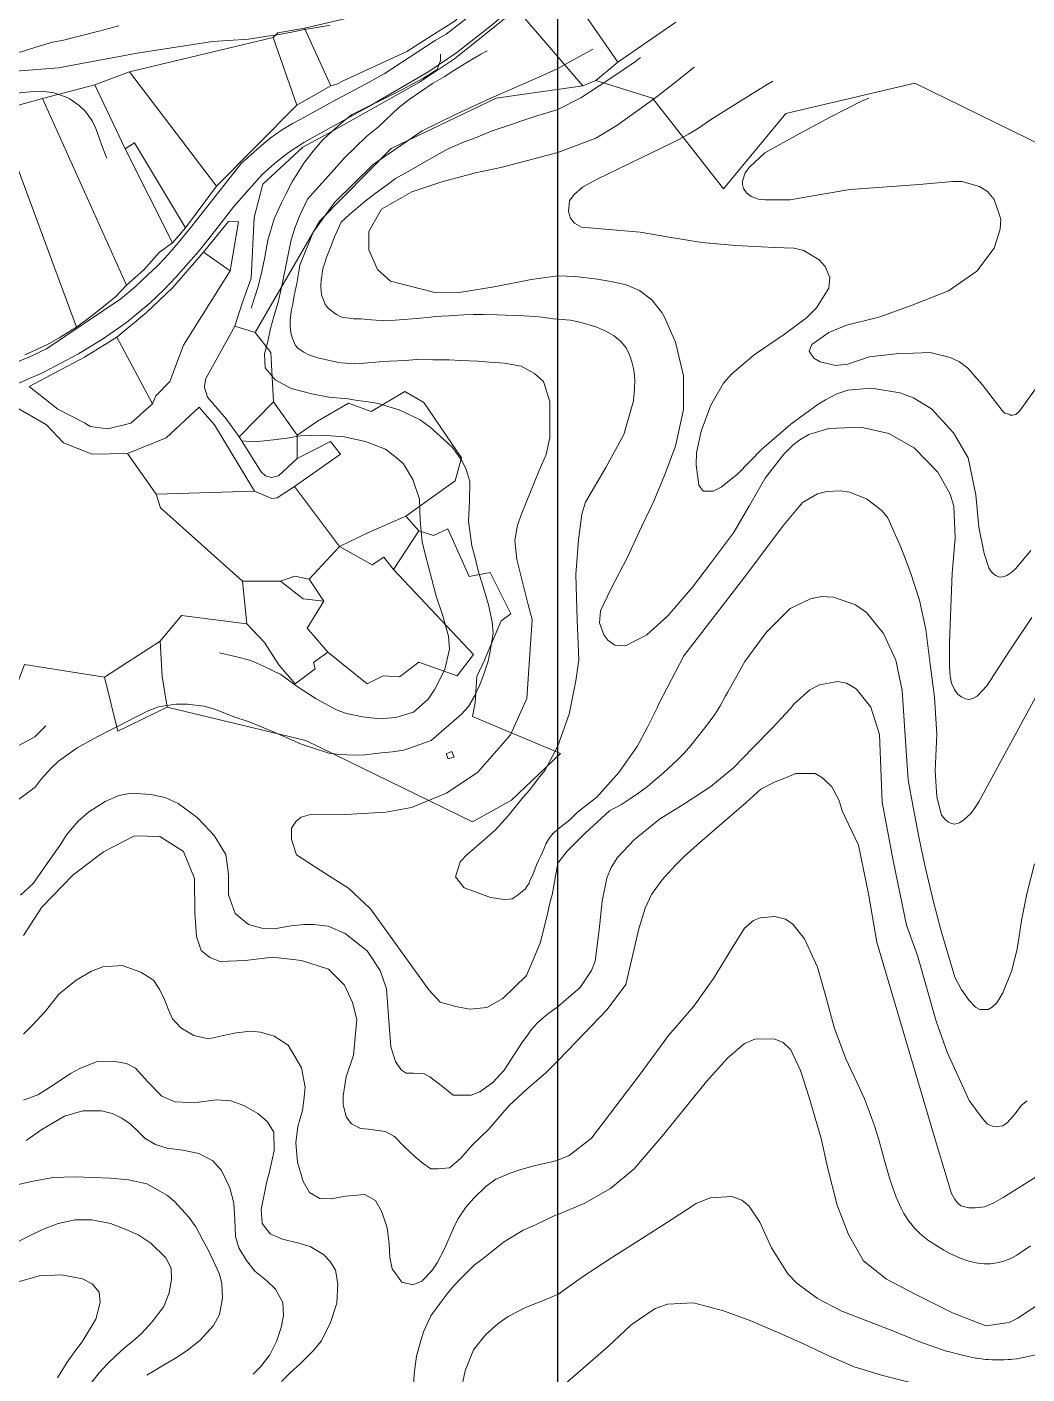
# Model space of a CAD drawing. Header units: metres. Extents: x 548946 to 557077, y 1838800 to 1845419.
# Drawn here: x 553778 to 554197, y 1839396 to 1839960 of the extents above; entities that cross this region are included whole.
import ezdxf

# ---------------------------------------------------------------- set-up
doc = ezdxf.new("R2010")
doc.units = ezdxf.units.M
doc.header["$LTSCALE"] = 28
for name, color, linetype, lineweight in [('1', 7, 'Continuous', 13), ('10', 7, 'Continuous', 13), ('2', 7, 'Continuous', 13), ('22', 7, 'Continuous', 13), ('30', 7, 'Continuous', 13), ('60', 7, 'Continuous', 25)]:
    doc.layers.add(name, color=color, linetype=linetype, lineweight=lineweight)

msp = doc.modelspace()

# ---------------------------------------------------------------- linework, layer by layer
at = {"layer": '1'}
msp.add_line((554014.65, 1839950.61), (554000, 1839942.53), dxfattribs=at)
for points in [[(553710.44, 1839964.27), (553718.4, 1839959.29), (553726.45, 1839955.88), (553732.13, 1839953.91), (553738.58, 1839952.02), (553743.95, 1839950.53), (553749.29, 1839949.3), (553755.65, 1839948.18), (553762.91, 1839947.28), (553769.84, 1839948.05), (553775.16, 1839949.41), (553782.7, 1839951.8), (553788.24, 1839953.45), (553792.32, 1839954.16), (553799.4, 1839955.99), (553807.63, 1839958.06), (553815.97, 1839960.28)], [(553970.41, 1839949.86), (553967.74, 1839948.51), (553961.88, 1839945.01), (553956.39, 1839941.67), (553952.39, 1839939.02), (553947.51, 1839936.14), (553942.54, 1839932.86), (553937.71, 1839929.47), (553933.28, 1839925.99), (553927.85, 1839920.97), (553924.79, 1839918.03), (553920.02, 1839914.13), (553915.08, 1839909.42), (553910.62, 1839905.03), (553905.19, 1839898.84), (553899.96, 1839893.19), (553895.1, 1839887.71), (553891.72, 1839880.58), (553889.89, 1839875.95), (553888.26, 1839870.7), (553887.17, 1839865.25), (553885.91, 1839859), (553884.01, 1839850.2), (553882.81, 1839844.61), (553881, 1839838.56), (553879.6, 1839833.59), (553878.51, 1839828.14), (553877.13, 1839822.92), (553877.39, 1839817.09), (553881.58, 1839812.09), (553888.23, 1839808.4), (553896.93, 1839806.11), (553904.1, 1839804.82), (553911.98, 1839804.12), (553916.09, 1839803.41), (553920.57, 1839802.86), (553924.68, 1839802.14), (553933.56, 1839799.48), (553942.35, 1839795.24), (553946.46, 1839792.18), (553952.22, 1839787.1), (553955.84, 1839783.72), (553959.83, 1839778.18), (553961.54, 1839774.47), (553963.14, 1839769.44), (553962.99, 1839761.36), (553962.49, 1839752.85), (553964.02, 1839742.49), (553965.36, 1839737.43), (553966.61, 1839731.98), (553969.23, 1839723.55), (553970.91, 1839717.76), (553972.47, 1839710.64), (553972.87, 1839705.88), (553971.81, 1839699), (553970.77, 1839694.2), (553968.74, 1839687.86), (553967.22, 1839683.93), (553965.11, 1839679.53), (553962.59, 1839675.22), (553959.56, 1839672.03), (553946.87, 1839660.88), (553935.48, 1839656.89), (553930.73, 1839656.24), (553926.11, 1839655.73), (553919.17, 1839654.96), (553914.77, 1839654.74), (553908.49, 1839655.09), (553904.01, 1839655.63), (553897.13, 1839657.87), (553892.14, 1839659.53), (553884.89, 1839662.76), (553880.38, 1839664.74), (553874.1, 1839667.43), (553870.16, 1839668.94), (553864.22, 1839670.89), (553856.2, 1839674.04), (553851.64, 1839675.36), (553844.79, 1839676.16), (553839.85, 1839676.14), (553832.68, 1839675.09), (553828.57, 1839673.47), (553822.4, 1839670.45), (553816.25, 1839667.17), (553812.68, 1839665.35), (553807.26, 1839662.67), (553798.54, 1839657.94), (553790.71, 1839652.26), (553787.66, 1839649.32), (553783.48, 1839644.7), (553780.92, 1839641.44), (553772.89, 1839635.4)], [(554034.67, 1839947.04), (554032.61, 1839945.45), (554020.94, 1839937.52), (554009.68, 1839930.22), (554000, 1839925.22)], [(554000, 1839942.53), (553993.23, 1839939.35), (553971.88, 1839930.1), (553957.64, 1839923.41), (553943.1, 1839916.33), (553922.64, 1839902.25), (553906.43, 1839886.35), (553897.41, 1839873.89), (553891.77, 1839859.7), (553891.8, 1839859.12), (553890.68, 1839852.39), (553890.01, 1839849.85), (553889.42, 1839846.55), (553889.07, 1839844.62), (553888.78, 1839842.97), (553888.36, 1839841.59), (553888.13, 1839839.39), (553887.83, 1839836.89), (553887.79, 1839834.7), (553888.12, 1839831.7), (553888.85, 1839829.4), (553890.03, 1839826.4), (553891.22, 1839825.11), (553893.57, 1839823.57), (553895.59, 1839822.46), (553899.43, 1839821.27), (553902.45, 1839820.56), (553907.41, 1839819.49), (553909.24, 1839819.22), (553914.89, 1839818.8), (553918.85, 1839819.05), (553925.06, 1839819.54), (553929.39, 1839819.83), (553936, 1839820.18), (553940.71, 1839820.51), (553947.65, 1839820.42), (553954.48, 1839820.41), (553959.36, 1839820.1), (553966.5, 1839819.84), (553971.19, 1839819.5), (553977.61, 1839818.98), (553984.6, 1839817.73), (553990.25, 1839814.72), (553994.02, 1839811.32), (553996.65, 1839803.03), (553996.65, 1839796.24), (553996.65, 1839787.95), (553995.15, 1839780.78), (553992.13, 1839774), (553984.86, 1839756.14), (553983.05, 1839751.15), (553981.91, 1839744.79), (553982.88, 1839736.79), (553987.46, 1839718.33), (553989.28, 1839711.58), (553986.96, 1839678.55), (553980.19, 1839663.35), (553966.42, 1839647.72), (553953.31, 1839638.86), (553938.65, 1839632.83), (553927.94, 1839630.93), (553913.58, 1839630.04), (553896.33, 1839629.89), (553892.44, 1839628.78), (553890.4, 1839627.19), (553888.36, 1839624.24), (553888.36, 1839619.47), (553890.45, 1839613.02), (553902.79, 1839605.05), (553912.27, 1839599.06), (553921.51, 1839590.39), (553929.02, 1839579.95), (553945.91, 1839556.46), (553950.71, 1839551.32), (553957.75, 1839549.4), (553963.19, 1839548.43), (553970.23, 1839549.08), (553976.95, 1839552.93), (553986.87, 1839562.56), (553992.63, 1839576.03), (553995.71, 1839588.16), (553996.36, 1839591.75), (553997.11, 1839594.39), (553997.57, 1839596.24), (554000, 1839609.56)], [(554000, 1839907.32), (554015.86, 1839913.31), (554024.73, 1839918.65), (554041.58, 1839930.8), (554050.67, 1839937.8), (554057.11, 1839943.04)], [(553810.99, 1839904.89), (553810.43, 1839906.24), (553808.95, 1839910.18), (553807.97, 1839913.04), (553806.44, 1839917.35), (553804.85, 1839920.52), (553802.03, 1839924.5), (553799.37, 1839926.98), (553795.22, 1839929.96), (553793.63, 1839930.55), (553788.77, 1839932.21), (553783.72, 1839932.99), (553780.2, 1839932.89), (553774.54, 1839932.26), (553770.43, 1839931.43)], [(554130.38, 1839929.98), (554127.27, 1839928.77), (554114.16, 1839922.09), (554100.82, 1839914.91), (554086.7, 1839907.18), (554080.36, 1839901.13), (554078.52, 1839898.78), (554077.34, 1839895.24), (554077.34, 1839893.89), (554077.84, 1839892.21), (554079.02, 1839890.35), (554081.04, 1839888.84), (554084.06, 1839887.66), (554086.92, 1839887.49), (554097.3, 1839887.39), (554110.06, 1839889.63), (554122.55, 1839891.76), (554134.06, 1839892.65), (554151.42, 1839893.91), (554165.59, 1839895.19), (554169.25, 1839895.12), (554176.76, 1839893.03), (554180.01, 1839890.88), (554182.83, 1839887.59), (554185.59, 1839879.33), (554185.43, 1839875.16), (554182.8, 1839867.23), (554175.54, 1839857.55), (554163.72, 1839849.32), (554147.75, 1839843.07), (554134.52, 1839838.34), (554120.95, 1839834.9), (554113.54, 1839831.86), (554106.43, 1839826.78), (554105.3, 1839823.98), (554107.25, 1839821.12), (554109.94, 1839819.58), (554116.54, 1839817.98), (554121.57, 1839818.55), (554130.41, 1839821.73), (554141.74, 1839822.94), (554155.99, 1839823.48), (554164.45, 1839821.41), (554168.31, 1839819.51), (554171.85, 1839816.96), (554177.78, 1839810.07), (554186.19, 1839799.25), (554187.37, 1839798.07), (554188.94, 1839797.68)], [(554000, 1839837.52), (553998.05, 1839837.65), (553993.42, 1839838.28), (553990.44, 1839838.62), (553985.86, 1839838.87), (553982.9, 1839839.02), (553978.04, 1839839.15), (553974.52, 1839839.24), (553968.71, 1839839.45), (553964.54, 1839839.37), (553960.56, 1839839.31), (553954.25, 1839838.9), (553948.49, 1839838.55), (553946.62, 1839838.34), (553940.89, 1839837.8), (553937.14, 1839837.39), (553931.86, 1839837), (553926.84, 1839836.92), (553923.88, 1839837.07), (553919.97, 1839837.3), (553917.65, 1839837.61), (553914.42, 1839837.64), (553912.69, 1839837.83), (553910.19, 1839838.12), (553909.11, 1839838.47), (553907.3, 1839839.41), (553906.28, 1839840.06), (553905.13, 1839840.98), (553903.88, 1839841.98), (553902.47, 1839843.63), (553901.91, 1839845.27), (553901.12, 1839847.27), (553900.85, 1839848.86), (553900.66, 1839851.4), (553900.85, 1839853.98), (553901.06, 1839855.53), (553901.39, 1839857.65), (553901.71, 1839859.11), (553902.5, 1839861.38), (553902.9, 1839862.94), (553904.01, 1839865.82), (553904.99, 1839868.11), (553905.57, 1839869.69), (553906.47, 1839871.88), (553909.14, 1839878.14), (553912.82, 1839881.47), (553919.14, 1839886.72), (553923.45, 1839890.05), (553928.51, 1839893.73), (553932, 1839896.33), (553938.48, 1839900.03), (553945.82, 1839904.22), (553953.79, 1839908.61), (553960.73, 1839911.72), (553964.73, 1839913.2), (553972.44, 1839916.39), (553980.61, 1839918.98), (553984.87, 1839920.49), (553991.64, 1839922.79), (553995.92, 1839924.04), (554000, 1839925.22)], [(554000, 1839855.55), (553988.78, 1839854.09), (553973.27, 1839850.96), (553959.42, 1839848.71), (553948.51, 1839848.56), (553929.86, 1839853.32), (553924.42, 1839858.31), (553920.8, 1839866.48), (553920.8, 1839874.2), (553926.12, 1839883.6), (553938.88, 1839890.84), (553951.45, 1839895.05), (553965.5, 1839898.73), (553976.17, 1839900.97), (553987.82, 1839904.03), (554000, 1839907.32)], [(554000, 1839855.55), (554007.22, 1839855.33), (554016.6, 1839854.18), (554022.23, 1839853.25), (554028.69, 1839851.79), (554034.21, 1839849.49), (554039.32, 1839845.53), (554043.59, 1839840.31), (554044.71, 1839838.28), (554049.33, 1839827.84), (554052.66, 1839813.71), (554052.63, 1839799.57), (554049.26, 1839784.23), (554044.86, 1839772.42), (554040.2, 1839761.15), (554035.12, 1839750.39), (554029.21, 1839737.76), (554022.34, 1839724.56), (554017.84, 1839715.27), (554017.45, 1839710.27), (554019.27, 1839705.16), (554020.88, 1839703.01), (554023.92, 1839700.87), (554028.3, 1839700.61), (554037.29, 1839705.15), (554046.05, 1839713.14), (554056.42, 1839725.23), (554064.44, 1839735.65), (554073.65, 1839747.99), (554080.26, 1839759.39), (554086.86, 1839770.78), (554094.64, 1839780.9), (554098.53, 1839784.7), (554101.36, 1839786.97), (554105.15, 1839789.11), (554113.57, 1839791.69), (554126.98, 1839792.23), (554138.69, 1839789.59), (554149.37, 1839783.56), (554159.28, 1839773.42), (554164.47, 1839764.14), (554166, 1839759.1), (554166.54, 1839745.68), (554165.26, 1839731.04), (554164.09, 1839702.08), (554164.09, 1839692.23), (554164.46, 1839687.85), (554165, 1839684.93), (554166.28, 1839682.38), (554167.55, 1839680.55), (554169.01, 1839679.27), (554170.83, 1839678.36), (554172.28, 1839678.18), (554173.92, 1839678.54), (554175.74, 1839679.46), (554179.75, 1839683.84), (554189.24, 1839698.54), (554198.61, 1839712.42)], [(554000, 1839658.74), (554004.8, 1839671.99), (554007.51, 1839685.96), (554008.76, 1839694.72), (554008.09, 1839711.37), (554007.47, 1839730.42), (554008.6, 1839745.05), (554010.11, 1839755.72), (554011.59, 1839760.8), (554020.11, 1839775.35), (554027.6, 1839789.18), (554031.65, 1839803.2), (554032.03, 1839806.66), (554032.19, 1839808.45), (554032.2, 1839812), (554031.93, 1839815.15), (554031.68, 1839816.73), (554031.17, 1839819.08), (554030.47, 1839821.36), (554030.05, 1839822.46), (554029.03, 1839824.56), (554028.43, 1839825.55), (554027.42, 1839826.94), (554026.21, 1839828.27), (554025.32, 1839829.09), (554023.39, 1839830.57), (554022.35, 1839831.23), (554020.17, 1839832.42), (554017.87, 1839833.46), (554016.3, 1839834.07), (554013.13, 1839835.14), (554009.68, 1839836.11), (554007.96, 1839836.51), (554005.34, 1839837), (554000, 1839837.52)], [(554188.94, 1839797.68), (554189.72, 1839797.29), (554190.7, 1839797.29), (554191.88, 1839797.48), (554193.05, 1839798.47), (554193.84, 1839799.45), (554200.12, 1839808.23)], [(554205.53, 1839688.79), (554176.62, 1839635.5), (554174.86, 1839632.85), (554173.09, 1839630.38), (554170.1, 1839627.73), (554168.34, 1839626.49), (554166.4, 1839625.96), (554164.99, 1839626.14), (554163.76, 1839626.67), (554162.35, 1839627.9), (554160.77, 1839629.67), (554159.88, 1839632.85), (554158.83, 1839637.44), (554158.48, 1839641.68), (554158.12, 1839648.21), (554158.88, 1839663.66), (554157.85, 1839679.03), (554155.96, 1839692.99), (554154.22, 1839707.45), (554151.61, 1839719.7), (554147.8, 1839731.26), (554145.48, 1839737.56), (554143.8, 1839741.95), (554138.29, 1839754.24), (554135.76, 1839757.33), (554129.31, 1839762.2), (554122.16, 1839764.92), (554118.39, 1839765.51), (554112.76, 1839765.31), (554108.8, 1839764.31), (554102.54, 1839760.63), (554094.2, 1839750.62), (554079.2, 1839730.59), (554052.74, 1839696.39), (554042.32, 1839676.37), (554041.59, 1839674.7), (554037.63, 1839666.57), (554033.25, 1839658.43), (554025.54, 1839647.59), (554016.37, 1839637.16), (554008.25, 1839630.9), (554005.06, 1839627.78), (554000, 1839623.85)], [(554199.8, 1839609.28), (554196.6, 1839596.67), (554194.37, 1839585.48), (554193.23, 1839577.96), (554192.49, 1839573.67), (554190.19, 1839564.57), (554186.46, 1839555.19), (554183.97, 1839551.07), (554182, 1839549.28), (554180.4, 1839548.21), (554176.83, 1839548.21), (554175.04, 1839549.28), (554172.37, 1839551.97), (554168.98, 1839556.8), (554166.3, 1839561.81), (554160.45, 1839581.65), (554157.48, 1839593.3), (554153.9, 1839607.97), (554151.37, 1839619.95), (554148.89, 1839633.06), (554146.79, 1839644.52), (554146.02, 1839656.6), (554144.28, 1839681.83), (554141.65, 1839694.59), (554136.41, 1839705.84), (554129.3, 1839714.54), (554124.79, 1839717.84), (554115.48, 1839721.06), (554110.55, 1839721.21), (554105.89, 1839720.36), (554097.35, 1839716.2), (554087.26, 1839706.16), (554078.35, 1839693.98), (554071.04, 1839681.02), (554070.25, 1839679.61), (554067.89, 1839675.17), (554065.75, 1839671.85), (554064.21, 1839669.7), (554060.99, 1839665.49), (554055.74, 1839658.86), (554052.96, 1839655.68), (554050.17, 1839652.83), (554044.28, 1839647.41), (554039.81, 1839643.57), (554037.53, 1839641.72), (554034, 1839639.07), (554030.87, 1839636.95), (554026.69, 1839634.13), (554021.66, 1839631.52), (554011.45, 1839622.13), (554003.95, 1839614.63), (554000, 1839609.56)], [(554000, 1839549.4), (554000.47, 1839549.73), (554009.39, 1839557.46), (554014.14, 1839564.55), (554015.68, 1839568.5), (554017.35, 1839581.68), (554018.51, 1839593.58), (554020.52, 1839603.26), (554022.35, 1839607.77), (554025.03, 1839611.98), (554031.99, 1839619.37), (554042.62, 1839627.95), (554053.19, 1839634.52), (554064.18, 1839641.62), (554073.73, 1839649.7), (554081.72, 1839657.93), (554089.94, 1839666.19), (554097.39, 1839674.23), (554098.83, 1839676.16), (554105.54, 1839682.19), (554109.65, 1839684.25), (554117.27, 1839685.6), (554120.95, 1839684.94), (554125.04, 1839682.64), (554131.1, 1839674.89), (554134.83, 1839663.42), (554135.94, 1839635.15), (554140.59, 1839610.65), (554146.06, 1839583.58), (554150.71, 1839570.85), (554154.56, 1839557.6), (554158.52, 1839543.38), (554163.12, 1839530.43), (554172.37, 1839510.1), (554177.9, 1839502.58), (554180.04, 1839500.26), (554182.18, 1839499.36), (554184.14, 1839499.18), (554186.46, 1839499.54), (554188.43, 1839500.97), (554190.21, 1839502.94), (554191.64, 1839504.55), (554194.36, 1839508.2), (554196.65, 1839510.03)], [(554000, 1839623.85), (553999.48, 1839623.29), (553998.08, 1839622.19), (553996.5, 1839620.21), (553994.98, 1839617.67), (553994.08, 1839615.48), (553992.87, 1839612.69), (553992.01, 1839610.98), (553991.11, 1839608.8), (553990.43, 1839607.3), (553989.92, 1839605.82), (553989.32, 1839604.42), (553988.38, 1839602.61), (553987.96, 1839601.24), (553986.98, 1839599.8), (553986.25, 1839598.67), (553984.33, 1839597.13), (553982.94, 1839596.03), (553980.91, 1839594.57), (553979.6, 1839594.43), (553977.52, 1839594.39), (553975.6, 1839594.56), (553973.85, 1839594.93), (553971.83, 1839595.18), (553964.7, 1839597.83), (553960.69, 1839599.19), (553957.18, 1839603.88), (553959.1, 1839610.07), (553962.01, 1839613.12), (553969.13, 1839619.37), (553973.76, 1839623.39), (553979.22, 1839629.32), (553985.51, 1839637.17), (553988.28, 1839640.33), (553991.91, 1839645.16), (553994.54, 1839648.44), (553997.89, 1839654.66), (554000, 1839658.74)], [(553774.78, 1839596.14), (553780.21, 1839601.16), (553783.02, 1839605.24), (553787.3, 1839611.18), (553791.68, 1839617.51), (553794.11, 1839621.42), (553798.94, 1839627.16), (553803.34, 1839630.89), (553810.26, 1839635.43), (553815.97, 1839637.88), (553821.19, 1839638.84), (553829.44, 1839638.32), (553835.44, 1839637.03), (553840.92, 1839634.51), (553848.85, 1839628.62), (553851.79, 1839625.56), (553855.92, 1839621.08), (553860.83, 1839613.16), (553861.99, 1839604.97), (553862.04, 1839596.26), (553864.71, 1839588.49), (553870.42, 1839583.92), (553875.93, 1839582.31), (553881.15, 1839582.11), (553888.18, 1839583.27), (553893.58, 1839583.87), (553897.6, 1839583.92), (553903.8, 1839583.17), (553910.9, 1839580.05), (553920.15, 1839572.88), (553925.48, 1839564.62), (553928.15, 1839556.85), (553929.47, 1839539.94), (553929.99, 1839532.6), (553931.95, 1839526.44), (553934.3, 1839522.91), (553936.39, 1839521.6), (553939.52, 1839521.6), (553943.96, 1839521.34), (553946.31, 1839520.03), (553951.67, 1839515.97), (553956.11, 1839512.43), (553958.59, 1839512.3), (553961.33, 1839512.3), (553963.68, 1839512.43), (553967.34, 1839513.74), (553972.7, 1839517.67), (553977.53, 1839522.78), (553985.23, 1839534.76), (553987.37, 1839537.66), (553988.86, 1839539.72), (553991.4, 1839542.47), (553993.03, 1839544.07), (553995.72, 1839546.36), (553997.74, 1839547.82), (554000, 1839549.4)], [(554131.48, 1839503.05), (554128.45, 1839510.77), (554127.4, 1839513.26), (554126.28, 1839515.68), (554120.68, 1839527.53), (554115.78, 1839540.73), (554112.55, 1839552.7), (554108.84, 1839565.96), (554103.3, 1839577.89), (554098.5, 1839583.94), (554095.36, 1839586.04), (554090.93, 1839587.25), (554084.73, 1839586.67), (554081.96, 1839585.48), (554078.28, 1839582.35), (554072.96, 1839573.78), (554065.25, 1839561.3), (554057.02, 1839549.62), (554046.41, 1839537.32), (554034.13, 1839520.66), (554014.15, 1839494.42), (554004.79, 1839487.13), (554000, 1839485.18)], [(554000, 1839485.18), (553997.52, 1839484.38), (553990.53, 1839482.96), (553984.1, 1839481.08), (553979.96, 1839479.71), (553973.99, 1839477.23), (553969.9, 1839474.18), (553964.73, 1839469.19), (553961.61, 1839465.6), (553958.15, 1839460.4), (553956.12, 1839456.41), (553952.6, 1839448.22), (553949.37, 1839442.14), (553947.14, 1839438.77), (553942.94, 1839434.41), (553939.2, 1839432.95), (553934.66, 1839434.02), (553930.52, 1839439.67), (553929.62, 1839444.38), (553929.36, 1839450.21), (553928.51, 1839456.75), (553926.21, 1839463.52), (553923.61, 1839468.17), (553919.16, 1839470.81), (553911.05, 1839470.04), (553905.06, 1839468.99), (553900.23, 1839469.11), (553895.92, 1839471.63), (553893.21, 1839476.14), (553890.88, 1839484.34), (553890.26, 1839492.33), (553891.07, 1839499.18), (553892.93, 1839505.89), (553893.62, 1839510.26), (553894.05, 1839515.77), (553892.52, 1839523.79), (553887.05, 1839533.34), (553881.17, 1839537.11), (553875.4, 1839538.69), (553871.32, 1839539.15), (553865.15, 1839538.47), (553861.21, 1839537.64), (553853.59, 1839536.02), (553847.45, 1839537.43), (553842.03, 1839540.6), (553838.49, 1839544.38), (553836.78, 1839548.09), (553835.13, 1839552.46), (553833.25, 1839556.54), (553830.6, 1839560.54), (553825.29, 1839563.86), (553817.44, 1839566.64), (553809.3, 1839566.13), (553804.56, 1839564.31), (553798.08, 1839560.6), (553790.93, 1839554.61), (553785.33, 1839547.62), (553779.76, 1839541.55), (553776.13, 1839537.9)], [(554000, 1839462.41), (554011.09, 1839467.04), (554022.12, 1839473.29), (554032.05, 1839481.51), (554043.7, 1839495.25), (554052.82, 1839506.41), (554062.31, 1839518.03), (554071.15, 1839527.8), (554078.27, 1839533.96), (554082.52, 1839535.88), (554090.71, 1839536.03), (554094.37, 1839534.47), (554097.59, 1839531.34), (554101.65, 1839522.74), (554105.34, 1839511.35), (554110.31, 1839494.21), (554112.95, 1839482.15), (554117.12, 1839466.33), (554121.86, 1839453.94), (554128.11, 1839443.03), (554137.76, 1839435.29), (554149.98, 1839428.87), (554165.33, 1839421.11), (554179.4, 1839415.74), (554189.16, 1839417.19), (554192.45, 1839418.76), (554205.62, 1839427.42)], [(553884.23, 1839392.44), (553887.85, 1839396.09), (553892.11, 1839399.94), (553897.63, 1839405.36), (553900.83, 1839409.35), (553904.58, 1839416.66), (553907.41, 1839425.16), (553907.82, 1839433.27), (553906.8, 1839439.01), (553904.57, 1839442.67), (553901.78, 1839445.61), (553896.21, 1839448.9), (553891.5, 1839450.33), (553884.68, 1839452.05), (553879.49, 1839454.34), (553876.15, 1839458.66), (553875.64, 1839464.45), (553878, 1839476.16), (553879.11, 1839480.18), (553881.12, 1839489.12), (553881.04, 1839496.91), (553878.36, 1839501.17), (553874.34, 1839504.63), (553868.38, 1839508), (553862.95, 1839510), (553856.93, 1839510.38), (553849.62, 1839509.45), (553845.48, 1839509.25), (553839.46, 1839509.63), (553834, 1839511.89), (553828.13, 1839518), (553823.08, 1839523.69), (553819.23, 1839525.61), (553813.52, 1839526.67), (553806.67, 1839526.3), (553799.93, 1839523.74), (553795.75, 1839521.46), (553788.5, 1839516.5), (553782.04, 1839512.54), (553776.04, 1839510.32)], [(553777.25, 1839493.41), (553783.77, 1839498.03), (553793.31, 1839503.5), (553800.99, 1839505.78), (553808.79, 1839505.86), (553813.21, 1839504.66), (553817.32, 1839502.77), (553820.86, 1839500.17), (553824.2, 1839497.02), (553827.11, 1839494.22), (553831.42, 1839491.7), (553836.27, 1839490.16), (553842.86, 1839489.32), (553849.51, 1839487.98), (553855.45, 1839484.86), (553859.01, 1839480.83), (553862.55, 1839473.54), (553864.17, 1839467.09), (553864.68, 1839460.12), (553864.93, 1839453.13), (553866.35, 1839448.47), (553869.54, 1839443.1), (553873.02, 1839438.67), (553877.87, 1839434.78), (553881.66, 1839431.04), (553884.74, 1839425.53), (553885.08, 1839420.1), (553884.08, 1839415.05), (553882.13, 1839409.11), (553879.35, 1839403.6), (553875.35, 1839398.61), (553872.32, 1839395.42)], [(554198.09, 1839449.25), (554192.3, 1839445.27), (554192.11, 1839445.16), (554189.87, 1839444), (554188.7, 1839443.5), (554186.9, 1839442.84), (554184.13, 1839442.11), (554181.31, 1839441.72), (554179.89, 1839441.66), (554178.61, 1839441.69), (554176.05, 1839441.97), (554173.53, 1839442.51), (554171.87, 1839442.98), (554168.62, 1839444.12), (554165.49, 1839445.45), (554163.96, 1839446.19), (554161.72, 1839447.4), (554158.45, 1839449.5), (554155.71, 1839451.22), (554155.51, 1839451.36), (554152.74, 1839453.51), (554151.43, 1839454.68), (554149.57, 1839456.55), (554147.86, 1839458.55), (554147.07, 1839459.59), (554145.02, 1839462.8), (554143.83, 1839465.05), (554141.78, 1839469.7), (554140.21, 1839473.92), (554139.26, 1839476.77), (554137.54, 1839482.51), (554134.5, 1839493.62), (554132.83, 1839499.13), (554131.48, 1839503.05)], [(553827.75, 1839395.06), (553835.44, 1839399.68), (553839.84, 1839402.24), (553844.69, 1839405.38), (553849.95, 1839409.6), (553855.64, 1839415.82), (553858.24, 1839420.53), (553859.45, 1839427.29), (553859.17, 1839433.38), (553858.2, 1839437.43), (553855.49, 1839443.11), (553853.44, 1839447.57), (553851.33, 1839451.37), (553848.23, 1839457.14), (553845.43, 1839461.25), (553839.53, 1839467.63), (553836.36, 1839470.4), (553827.77, 1839475.18), (553820.04, 1839476.93), (553812.56, 1839477.53), (553805.36, 1839477.91), (553797.4, 1839478.2), (553788.46, 1839477.87), (553779.41, 1839476.22), (553770.41, 1839474.06)], [(554172.02, 1839402.82), (554170.84, 1839403.1), (554170.05, 1839403.29), (554168.47, 1839403.72), (554162.98, 1839405.1), (554162.73, 1839405.17), (554151.28, 1839409.12), (554140.43, 1839413.58), (554118.98, 1839421.89), (554108.79, 1839427.12), (554100.09, 1839433.64), (554096.36, 1839437.58), (554089.6, 1839448.46), (554084.61, 1839459.19), (554080.09, 1839465.99), (554077.04, 1839468.43), (554072.93, 1839469.88), (554063.83, 1839469.37), (554057.98, 1839467.02), (554047.52, 1839460.11), (554033.89, 1839451.49), (554022.96, 1839444.51), (554010.73, 1839436.54), (554000, 1839428.81)], [(554000, 1839462.41), (553999.07, 1839462.05), (553990.67, 1839458), (553985.45, 1839455.87), (553977.16, 1839450.79), (553968.67, 1839444), (553964.96, 1839441.12), (553959.44, 1839435.7), (553956.3, 1839432.37), (553953.67, 1839429.09), (553951.04, 1839425.81), (553946.75, 1839419.87), (553943.8, 1839413.56), (553942.54, 1839409.65), (553940.8, 1839403.09), (553939.79, 1839395.69), (553939.58, 1839390.47)], [(553772.89, 1839433.89), (553782.85, 1839436.68), (553792.05, 1839437.04), (553800.81, 1839435.4), (553804.81, 1839433.37), (553807.8, 1839429.8), (553808.14, 1839425.54), (553806.45, 1839418.47), (553800.73, 1839408.99), (553797.87, 1839405.43), (553794.38, 1839400.49), (553790.29, 1839393.93)], [(553959.57, 1839389.68), (553961.12, 1839396.87), (553964.7, 1839405.72), (553969.84, 1839412.14), (553974.93, 1839416.73), (553979.16, 1839419.67), (553986.41, 1839423.46), (553995.64, 1839427.08), (553999.49, 1839428.67), (554000, 1839428.81)], [(554198.93, 1839386.26), (554186.89, 1839386.81), (554172.23, 1839388.28), (554155.96, 1839390.7), (554151.77, 1839391.36), (554147.19, 1839392.16), (554135.65, 1839395.01), (554124.21, 1839398.62), (554113.51, 1839403.15), (554102.65, 1839408.31), (554091.62, 1839413.27), (554080.92, 1839417.8), (554069.42, 1839421.96), (554056.79, 1839425.35), (554045.91, 1839424.76), (554040.77, 1839423.02), (554030.76, 1839416.21), (554021.09, 1839407.1), (554000, 1839388.75)], [(554201.07, 1839403.73), (554192.38, 1839401.87), (554192.18, 1839401.85), (554190.65, 1839401.71), (554189.89, 1839401.65), (554188.74, 1839401.57), (554187.01, 1839401.49), (554185.28, 1839401.45), (554184.42, 1839401.44), (554183.27, 1839401.45), (554182.69, 1839401.47), (554181.83, 1839401.5), (554180.54, 1839401.57), (554179.19, 1839401.68), (554178.29, 1839401.77), (554177.69, 1839401.84), (554176.49, 1839402), (554175.59, 1839402.13), (554175, 1839402.23), (554173.81, 1839402.45), (554173.21, 1839402.57), (554172.02, 1839402.82)]]:
    msp.add_lwpolyline(points, dxfattribs=at)
at = {"layer": '10'}
for p, q in [((553999.8, 1839981.87), (554025.2, 1839945.06)), ((553982.79, 1839967.34), (554010.41, 1839935.19)), ((553904.82, 1839935.23), (553893.87, 1839959.32)), ((554025.2, 1839945.06), (554049.43, 1839961.92)), ((553820.5, 1839941.02), (553880.71, 1839955.43)), ((553880.71, 1839955.43), (553890.66, 1839927.1)), ((553820.5, 1839941.02), (553805.93, 1839935.56)), ((553820.5, 1839941.02), (553856.89, 1839893.18)), ((553805.93, 1839935.56), (553784.05, 1839929.96)), ((553818.65, 1839908.8), (553805.93, 1839935.56)), ((553890.66, 1839927.1), (553904.82, 1839935.23)), ((553784.05, 1839929.96), (553764.8, 1839924.57)), ((553784.05, 1839929.96), (553819.24, 1839851.69)), ((553798.23, 1839834.1), (553764.8, 1839924.57)), ((553856.89, 1839893.18), (553890.66, 1839927.1)), ((553838.57, 1839869.4), (553818.65, 1839908.8)), ((553856.89, 1839893.18), (553843.9, 1839875.77)), ((553851.47, 1839865.57), (553861.95, 1839878.3)), ((553838.57, 1839869.4), (553843.9, 1839875.77)), ((553851.47, 1839865.57), (553862.72, 1839857.77)), ((553864.66, 1839834.48), (553873.16, 1839831.9)), ((553815.24, 1839829.89), (553830.12, 1839802.03)), ((553866.42, 1839788.15), (553880.87, 1839802.76)), ((553880.87, 1839802.76), (553890.7, 1839788.83)), ((553890.79, 1839779.15), (553890.7, 1839788.83)), ((553819.59, 1839781.2), (553831.73, 1839764.21)), ((553831.73, 1839764.21), (553872.83, 1839765.34)), ((553908.51, 1839742.26), (553889.71, 1839767.37)), ((553895.81, 1839728.49), (553908.51, 1839742.26)), ((553883.71, 1839727.76), (553867.83, 1839727.74)), ((553867.83, 1839727.74), (553869.68, 1839709.8)), ((553895.81, 1839728.49), (553902, 1839719.31)), ((553810.09, 1839687.5), (553833.28, 1839702.57))]:
    msp.add_line(p, q, dxfattribs=at)
for points in [[(553969.49, 1839983.05), (553956.97, 1839979.2), (553932.26, 1839968.2), (553919.7, 1839965.3), (553893.87, 1839959.32)], [(553904.82, 1839935.23), (553907.32, 1839935.93), (553910.01, 1839937.26), (553936.69, 1839949.64), (553947.25, 1839956.31), (553957, 1839962.44), (553973.27, 1839979.43)], [(553982.79, 1839967.34), (553977.79, 1839963.42), (553956.65, 1839946.56), (553941.99, 1839936.75), (553903.78, 1839915.22), (553893.18, 1839909.55), (553876.32, 1839893.96)], [(553880.71, 1839955.43), (553882.71, 1839957.36), (553893.87, 1839959.32)], [(554010.41, 1839935.19), (554015.96, 1839937.38), (554025.2, 1839945.06)], [(554015.96, 1839937.38), (554039.64, 1839930.02), (554069.36, 1839892), (554095.61, 1839923.57), (554149.66, 1839936.39), (554203.18, 1839910.11), (554237.03, 1839940.1)], [(554010.41, 1839935.19), (553974.1, 1839930.04), (553930.14, 1839909.02), (553900.19, 1839878.66), (553873.16, 1839831.9)], [(553818.65, 1839908.8), (553822.58, 1839911.26), (553843.9, 1839875.77)], [(553876.32, 1839893.96), (553872.74, 1839880.06), (553871.53, 1839854.58), (553867.74, 1839844.19), (553864.66, 1839834.48)], [(553861.95, 1839878.3), (553866.24, 1839878.17), (553862.72, 1839857.77)], [(553819.24, 1839851.69), (553826.54, 1839858.07), (553833.13, 1839865.49), (553838.57, 1839869.4)], [(553815.24, 1839829.89), (553827.67, 1839840.19), (553838.47, 1839850.57), (553851.47, 1839865.57)], [(553862.72, 1839857.77), (553843.14, 1839826.62), (553837.45, 1839811.4), (553831.5, 1839805.37), (553830.12, 1839802.03)], [(553798.23, 1839834.1), (553805.43, 1839839.42), (553814.68, 1839846.8), (553819.24, 1839851.69)], [(553776.6, 1839822.47), (553785.85, 1839826.64), (553791.06, 1839829.65), (553798.23, 1839834.1)], [(553778.43, 1839809.26), (553801.65, 1839821.5), (553815.24, 1839829.89)], [(553880.87, 1839802.76), (553879.71, 1839823.52), (553873.16, 1839831.9)], [(553819.59, 1839781.2), (553804.79, 1839780.94), (553792.86, 1839785.67), (553785.73, 1839793.16), (553765.69, 1839804.63)], [(553830.12, 1839802.03), (553821.08, 1839793.88), (553811.44, 1839791.54), (553804.03, 1839792.5), (553801.69, 1839794.05), (553790.53, 1839799.78), (553778.43, 1839809.26)], [(553936.34, 1839754.95), (553956.99, 1839769.69), (553959.67, 1839779.31), (553943.88, 1839802.58), (553935.84, 1839807.14), (553921.77, 1839798.73), (553912.27, 1839802.31), (553899.32, 1839794.66), (553890.7, 1839788.83)], [(553866.42, 1839788.15), (553875.67, 1839773.48), (553877.54, 1839771.78), (553880.03, 1839771.19), (553882.99, 1839771.83), (553890.79, 1839779.15)], [(553890.79, 1839779.15), (553904.7, 1839786.21), (553908.98, 1839780.91), (553889.71, 1839767.37)], [(553889.71, 1839767.37), (553882.35, 1839762.64), (553880.16, 1839762.36), (553872.83, 1839765.34)], [(553867.83, 1839727.74), (553833.47, 1839758.48), (553831.73, 1839764.21)], [(553936.34, 1839754.95), (553920.68, 1839748.02), (553908.51, 1839742.26)], [(553931.07, 1839732.6), (553941.69, 1839748.79), (553936.34, 1839754.95)], [(553836.22, 1839674.91), (553894.35, 1839661.01), (553964.29, 1839626.9), (553980.53, 1839635.94), (554001.09, 1839655.5), (553964.23, 1839671.03), (553965.36, 1839676.77), (553966.09, 1839687.75), (553969.47, 1839694.86), (553969.47, 1839694.97), (553976.19, 1839711.05), (553980.35, 1839714.02), (553971.57, 1839731.26), (553962.79, 1839729.65), (553953.9, 1839749.64), (553947.91, 1839746.78), (553941.69, 1839748.79)], [(553908.51, 1839742.26), (553922.24, 1839734.53), (553927.14, 1839737.74), (553931.07, 1839732.6)], [(553931.07, 1839732.6), (553964.72, 1839697), (553957.86, 1839688.07), (553941.73, 1839693.76), (553933.6, 1839687.66), (553926.86, 1839688.01), (553920.12, 1839684.73), (553903.57, 1839697.98)], [(553883.71, 1839727.76), (553889.78, 1839729.79), (553895.81, 1839728.49)], [(553902, 1839719.31), (553893.21, 1839720.29), (553883.71, 1839727.76)], [(553903.57, 1839697.98), (553894.98, 1839708.03), (553902, 1839719.31)], [(553833.28, 1839702.57), (553842.28, 1839713.31), (553869.68, 1839709.8)], [(553869.68, 1839709.8), (553877.13, 1839701.98), (553883.09, 1839692.63), (553889.92, 1839684.68), (553898.28, 1839690.92), (553897.66, 1839693.63), (553903.57, 1839697.98)], [(553833.28, 1839702.57), (553834.12, 1839687.78), (553836.22, 1839674.91)], [(553810.09, 1839687.5), (553776.56, 1839692.8), (553774.25, 1839686.76), (553760.35, 1839676.85), (553758.99, 1839677.06), (553755.85, 1839689.1)], [(553836.22, 1839674.91), (553815.62, 1839664.85), (553810.09, 1839687.5)]]:
    msp.add_lwpolyline(points, dxfattribs=at)
msp.add_lwpolyline([(553953.25, 1839655.39), (553955.64, 1839656.27), (553956.57, 1839653.96), (553953.98, 1839653.25)], close=True, dxfattribs=at)
at = {"layer": '2'}
for points in [[(553690.57, 1839962.86), (553708.27, 1839949.97), (553723.89, 1839944.38), (553741.18, 1839942.14), (553754.56, 1839939.9), (553790.81, 1839942.7), (553823.72, 1839948.85), (553855.3, 1839953.82), (553861.9, 1839954.15), (553870.3, 1839954.69), (553878.35, 1839955.97), (553883.35, 1839956.65), (553889.83, 1839958.01), (553894.54, 1839958.92), (553899.14, 1839959.69), (553904.62, 1839960.68)], [(553950.78, 1839948.41), (553950.78, 1839945.86), (553949.44, 1839942.05), (553943.41, 1839938.24), (553933.81, 1839933.09), (553913.58, 1839923.04), (553909.86, 1839920.16), (553905.12, 1839916), (553901.46, 1839912.6), (553897.89, 1839908.44), (553893.57, 1839902.76), (553888.71, 1839894.94), (553886.02, 1839889.83), (553884.22, 1839886.12), (553881.19, 1839879.42), (553878.52, 1839870.54), (553877.23, 1839863.37), (553875.94, 1839857.38), (553874.42, 1839851.1), (553873.07, 1839846.79), (553871.48, 1839842.01)], [(554090.07, 1839937.17), (554087.71, 1839935.71), (554075.53, 1839928.26), (554068.11, 1839923.67), (554064.46, 1839921.29), (554058.07, 1839916.98), (554054.81, 1839914.94), (554050.72, 1839912.7), (554047.93, 1839911.33), (554016.69, 1839896.25), (554010.31, 1839892.71), (554006.78, 1839889.68), (554004.93, 1839886.98), (554004.43, 1839882.6), (554005.27, 1839879.74), (554006.95, 1839877.72), (554009.97, 1839876.03), (554034.46, 1839873.88), (554046.66, 1839871.84), (554060.36, 1839869.61), (554074.39, 1839868.27), (554090.75, 1839867.47)], [(554090.75, 1839867.47), (554098.96, 1839867.17), (554103.04, 1839866.2), (554109.54, 1839862.33), (554112.04, 1839859.58), (554114.01, 1839854.86), (554113.53, 1839850.47), (554108.43, 1839842.2), (554104.17, 1839837.99), (554094.92, 1839831.2), (554082.27, 1839822.55), (554072.86, 1839814.61), (554069.48, 1839810.58), (554064.09, 1839801.45), (554060.02, 1839790.51), (554058.13, 1839781.45), (554057.91, 1839776.33), (554059.15, 1839767.94), (554060.95, 1839765.39), (554065.06, 1839765.34), (554068.45, 1839767.06), (554075.25, 1839772.46), (554085.5, 1839783.03), (554097.59, 1839793.52), (554109.14, 1839801.91), (554112.11, 1839803.71), (554116.91, 1839806.21), (554121.56, 1839807.66), (554131.45, 1839808.52), (554143.38, 1839806.64), (554149, 1839804.54), (554156.56, 1839799.94), (554165.77, 1839789.89), (554172.01, 1839779.31), (554175.12, 1839763.87), (554176.49, 1839750.3), (554178.71, 1839739.25), (554180.65, 1839733.25), (554181.63, 1839731.71), (554182.74, 1839730.6), (554183.85, 1839729.9), (554184.83, 1839729.48), (554185.8, 1839729.34), (554187.05, 1839729.62), (554188.16, 1839730.04), (554189.83, 1839731.16), (554191.78, 1839732.83), (554198.28, 1839740.61)], [(553867.74, 1839786.46), (553872.47, 1839786.12), (553878.53, 1839786.65), (553886.61, 1839787.67), (553891.98, 1839788.53), (553901.17, 1839788.89), (553910.48, 1839788.22), (553919.41, 1839786.21)], [(553919.41, 1839786.21), (553927.83, 1839782.98), (553932.25, 1839779.44), (553935.28, 1839776.78), (553939.24, 1839770.32), (553941.97, 1839762.04), (553942.31, 1839753.1), (553943.15, 1839744.22), (553944.58, 1839738.39), (553947.05, 1839728.91), (553949.04, 1839721.46), (553951.78, 1839713.18), (553954.14, 1839704.72), (553954.62, 1839699.18), (553952.7, 1839690.65), (553948.52, 1839682.52), (553945.6, 1839678.29), (553939.57, 1839672.82), (553932.15, 1839670.57), (553925.44, 1839670.09), (553918.07, 1839670.84), (553911.42, 1839672.19), (553907.48, 1839673.7), (553898.78, 1839678.34), (553890.79, 1839683.57), (553883.86, 1839688.66), (553876.44, 1839692.26), (553871.38, 1839694.44), (553864.82, 1839696.19), (553858.26, 1839697.74)], [(553785.41, 1839667.04), (553780.87, 1839662.49), (553758.42, 1839650.44)], [(554000, 1839526.8), (554003.91, 1839530.82), (554011.02, 1839538.13), (554020.66, 1839548.19), (554028.47, 1839558.75), (554034.01, 1839582.1), (554036.6, 1839590.77), (554039.19, 1839596.4), (554043.51, 1839602.47), (554049.13, 1839608.54), (554053.02, 1839612.44), (554059.57, 1839618.24), (554078.95, 1839634.97), (554085, 1839640.6), (554091.05, 1839643.64), (554095.37, 1839645.37), (554099.69, 1839647.1), (554104.44, 1839647.1), (554107.9, 1839647.1), (554110.92, 1839645.37), (554114.81, 1839641.47), (554117.84, 1839635.84), (554119.14, 1839631.5), (554125.95, 1839617.16), (554130.17, 1839596.66), (554133.65, 1839576.43), (554158.49, 1839492.35), (554164.94, 1839471.17), (554166.24, 1839469), (554167.53, 1839467.27), (554168.83, 1839465.97), (554172.29, 1839465.1), (554174.88, 1839465.1), (554178.77, 1839465.53), (554182.66, 1839467.27), (554186.55, 1839469.43), (554206.08, 1839481.69)], [(553776.08, 1839579.28), (553783.8, 1839591.13), (553796.76, 1839604.55), (553809.61, 1839614.26), (553822.6, 1839620.99), (553833.2, 1839620.76), (553843.07, 1839614.45), (553847.67, 1839603.16), (553847.86, 1839588.73), (553848.52, 1839578.83), (553850.56, 1839572.93), (553854.18, 1839569.98), (553858.48, 1839568.39), (553868.9, 1839568.84), (553880.59, 1839570.16), (553892.54, 1839568.85), (553903.87, 1839565.17), (553910.55, 1839558.39), (553913.94, 1839551.13), (553915.75, 1839544.09), (553914.4, 1839529.16), (553911.23, 1839520.02), (553910.1, 1839512.07), (553910.1, 1839508.44), (553911.31, 1839503.31), (553913.51, 1839500.37), (553917.32, 1839498.46), (553920.69, 1839498.16), (553927.57, 1839497.13)], [(553927.57, 1839497.13), (553931.53, 1839495.07), (553935.49, 1839490.96), (553940.18, 1839486.55), (553943.55, 1839483.76), (553946.77, 1839481.55), (553949.85, 1839481.55), (553954.54, 1839481.99), (553959.23, 1839485.81), (553964.21, 1839491.55), (553971.1, 1839498.16), (553979.5, 1839507.85), (553987.16, 1839515.04), (553994.89, 1839521.54), (554000, 1839526.8)], [(553804.34, 1839391.57), (553807.74, 1839396.11), (553811.23, 1839399.87), (553815, 1839403.41), (553818.31, 1839406.38), (553822, 1839409.51), (553825.57, 1839412.51), (553829.97, 1839417.41), (553834.86, 1839423.81), (553837.09, 1839429.51), (553838.04, 1839435.08), (553837.9, 1839439.88), (553835.74, 1839444.19), (553829.46, 1839450.39), (553824.41, 1839453.74), (553818.68, 1839456.23), (553812.57, 1839458.55), (553804.72, 1839460.15), (553797.69, 1839460.16), (553790.58, 1839458.6), (553784.1, 1839456.06), (553779.16, 1839453.7), (553770.9, 1839449.54)]]:
    msp.add_lwpolyline(points, dxfattribs=at)
at = {"layer": '22'}
msp.add_line((553841.08, 1839869.6), (553846.62, 1839876.39), dxfattribs=at)
for points in [[(553846.62, 1839876.39), (553867.33, 1839902.63), (553873.94, 1839908.65), (553879.49, 1839913.23), (553884.15, 1839916.64), (553888.8, 1839919.36), (553892.29, 1839921.28), (553907.23, 1839929.52), (553919.33, 1839935.87), (553927.23, 1839940.21), (553948.61, 1839954.23), (553953.14, 1839956.89), (553966.89, 1839967.4), (554000, 1839998.81)], [(553839.95, 1839855.05), (553849.6, 1839865.98), (553856.57, 1839874.75), (553864.15, 1839884.61), (553876.05, 1839898.1), (553881.24, 1839902.72), (553887.14, 1839907.29), (553893.52, 1839911.43), (553899.3, 1839914.7), (553919.88, 1839926.04), (553945.95, 1839941.15), (553957.65, 1839949.2), (553972.66, 1839960.92), (553988.15, 1839974.33), (554000, 1839984.58)], [(553671.42, 1839777.35), (553676.84, 1839778.67), (553680.37, 1839779.51), (553685.49, 1839781.42), (553693.7, 1839784.68), (553703.06, 1839788.6), (553757.17, 1839812.34), (553774.85, 1839820.14), (553777.79, 1839821.31), (553785.76, 1839825.03), (553816.93, 1839845.91), (553822.89, 1839851.04), (553828.31, 1839856.19), (553832.13, 1839859.71), (553835.58, 1839863.32), (553841.08, 1839869.6)], [(553799.13, 1839822.96), (553809.12, 1839829.13), (553819.21, 1839836.1), (553829.1, 1839844.33), (553834.82, 1839849.7), (553839.95, 1839855.05)], [(553550.36, 1839779.06), (553581.09, 1839774.56), (553601.06, 1839772.03), (553636.34, 1839768.11), (553645.31, 1839767.04), (553651.59, 1839766.57), (553656.47, 1839766.54), (553661.44, 1839766.9), (553668.68, 1839767.71), (553675.17, 1839768.98), (553682.88, 1839771.33), (553689.22, 1839773.68), (553784.33, 1839815.17), (553799.13, 1839822.96)]]:
    msp.add_lwpolyline(points, dxfattribs=at)
at = {"layer": '30'}
for points in [[(553852.18, 1839810.75), (553852.39, 1839812.29), (553864.66, 1839834.48)], [(553866.42, 1839788.15), (553861.02, 1839795.68), (553853.17, 1839804.84), (553851.91, 1839808.82), (553852.13, 1839810.42), (553852.18, 1839810.75)], [(553872.83, 1839765.34), (553856.08, 1839793.13), (553852.02, 1839797.73), (553849.71, 1839800.6), (553835.88, 1839787.78), (553819.59, 1839781.2)]]:
    msp.add_lwpolyline(points, dxfattribs=at)
at = {"layer": '60'}
msp.add_line((554000, 1839000), (554000, 1841000), dxfattribs=at)

doc.saveas('drawing.dxf')
